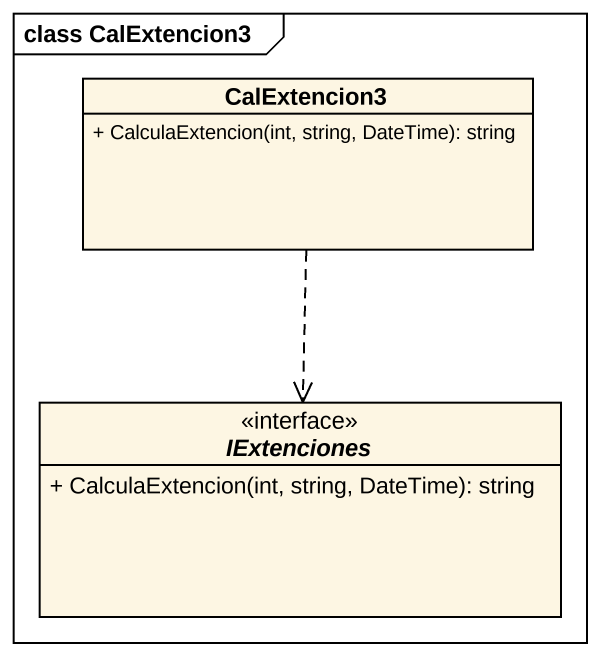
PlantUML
@startuml
mainframe class CalExtencion3
hide circle
hide empty members
skinparam classAttributeIconSize 0
class CalExtencion3 {
  + CalculaExtencion(int, string, DateTime): string
}
interface IExtenciones {
  + CalculaExtencion(int, string, DateTime): string
}
CalExtencion3 ..> IExtenciones
@enduml
